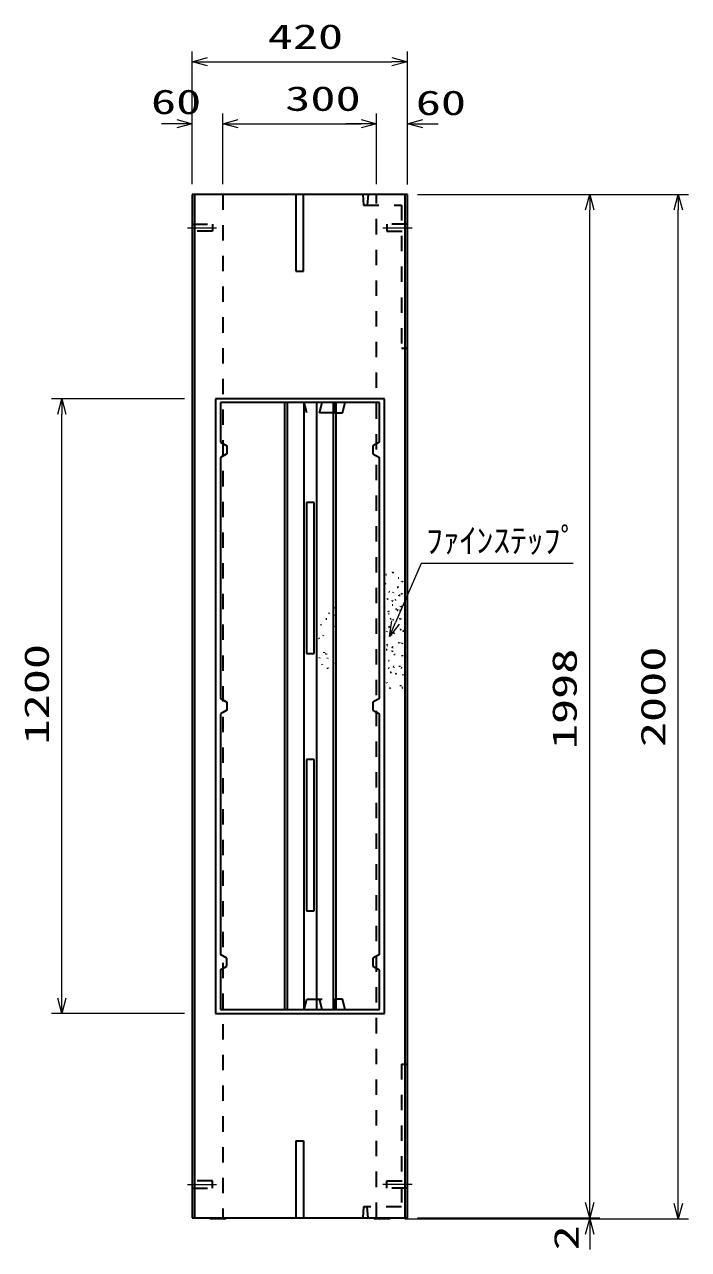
# Model space of a CAD drawing. Units: millimetres on the paper. Extents: x 0 to 842, y 1 to 595.
# Drawn here: x 371.6 to 436.4, y 300.2 to 419.8 of the extents above; entities that cross this region are included whole.
import ezdxf
from ezdxf.enums import TextEntityAlignment as Align

# ---------------------------------------------------------------- set-up
doc = ezdxf.new("R2010")
doc.units = ezdxf.units.MM
doc.linetypes.add('CHAIN', pattern=[18.5, 12, -1.5, 3.5, -1.5])
doc.linetypes.add('USER1', pattern=[3, 1.5, -1.5])
for name, color, linetype, lineweight in [('D-BMK（構造物基準線）', 2, 'CHAIN', 18), ('D-STR-DIM（寸法）', 7, 'Continuous', 13), ('D-STR-HTXT（旗上げ）', 7, 'Continuous', 13), ('D-STR（構造物）', 1, 'Continuous', 35)]:
    doc.layers.add(name, color=color, linetype=linetype, lineweight=lineweight)
doc.styles.add('ＭＳ ゴシック', font='')
doc.styles.get('ＭＳ ゴシック').set_extended_font_data('MS Gothic')

# ---------------------------------------------------------------- blocks, each defined once
blk = doc.blocks.new('_Open30@@SfigorgFlag@@4')
at = {"color": 7, "linetype": 'Continuous', "lineweight": 13}
for p, q in [((-1, 0.2679), (0, 0)), ((0, 0), (-1, -0.2679)), ((0, 0), (-1, 0))]:
    blk.add_line(p, q, dxfattribs=at)

msp = doc.modelspace()

# ---------------------------------------------------------------- linework, layer by layer
at = {"layer": 'D-BMK（構造物基準線）'}
for p, q in [((387.53, 399.972), (390.379, 399.972)), ((406.605, 399.972), (409.454, 399.972)), ((387.53, 306.572), (390.379, 306.572)), ((409.454, 306.572), (406.605, 306.572))]:
    msp.add_line(p, q, dxfattribs=at)
at = {"layer": 'D-STR-DIM（寸法）'}
for p, q in [((387.992, 411.119), (387.992, 417.169)), ((389.492, 416.169), (407.492, 416.169)), ((408.992, 411.149), (408.992, 417.169)), ((387.992, 404.222), (387.992, 411.119)), ((390.992, 404.222), (390.992, 411.119)), ((390.992, 404.274), (390.992, 411.119)), ((405.992, 404.222), (405.992, 411.119)), ((405.992, 404.222), (405.992, 411.119)), ((408.992, 404.192), (408.992, 411.119)), ((386.492, 410.119), (384.992, 410.119)), ((392.492, 410.119), (404.492, 410.119)), ((392.492, 410.119), (393.992, 410.119)), ((404.492, 410.119), (402.992, 410.119)), ((410.492, 410.119), (411.992, 410.119)), ((409.992, 403.222), (427.781, 403.222)), ((426.344, 403.222), (436.421, 403.222)), ((426.781, 304.822), (426.781, 401.722)), ((435.421, 304.722), (435.421, 401.722)), ((387.242, 383.272), (374.279, 383.272)), ((375.279, 324.772), (375.279, 381.772)), ((387.242, 323.272), (374.279, 323.272)), ((426.781, 304.822), (426.781, 306.322)), ((408.742, 303.222), (427.781, 303.222)), ((409.992, 303.322), (427.781, 303.322)), ((409.992, 303.322), (427.781, 303.322)), ((425.344, 303.222), (436.421, 303.222)), ((426.781, 301.722), (426.781, 300.222))]:
    msp.add_line(p, q, dxfattribs=at)
at = {"layer": 'D-STR-HTXT（旗上げ）'}
for p, q in [((410.335, 367.181), (407.836, 361.43)), ((425.165, 367.181), (410.335, 367.181))]:
    msp.add_line(p, q, dxfattribs=at)
at = {"layer": 'D-STR（構造物）'}
for p, q in [((408.992, 403.222), (387.992, 403.222)), ((387.992, 403.222), (387.992, 303.322)), ((388.242, 303.322), (388.242, 403.222)), ((398.117, 403.222), (398.117, 395.722)), ((398.867, 395.722), (398.867, 403.222)), ((408.742, 403.222), (408.742, 303.322)), ((408.992, 303.322), (408.992, 403.222)), ((398.117, 395.722), (398.867, 395.722)), ((406.762, 383.272), (390.262, 383.272)), ((390.262, 383.272), (390.262, 323.272)), ((402.136, 382.897), (390.762, 382.897)), ((390.762, 382.897), (390.762, 379.025)), ((397.018, 382.897), (397.018, 323.647)), ((397.268, 382.897), (397.268, 323.647)), ((398.887, 382.897), (398.887, 323.647)), ((400.137, 382.897), (400.137, 323.647)), ((401.757, 382.897), (401.757, 323.647)), ((401.886, 382.897), (401.927, 381.897)), ((402.916, 382.897), (401.886, 382.897)), ((402.007, 382.897), (402.007, 323.647)), ((402.664, 381.897), (402.916, 382.897)), ((406.262, 382.897), (402.916, 382.897)), ((406.262, 379.025), (406.262, 382.897)), ((406.762, 323.272), (406.762, 383.272)), ((401.927, 381.897), (402.664, 381.897)), ((390.762, 379.025), (391.391, 378.661)), ((391.391, 377.888), (390.762, 377.525)), ((391.391, 378.661), (391.391, 377.888)), ((406.262, 379.025), (405.633, 378.661)), ((405.633, 378.661), (405.633, 377.888)), ((405.633, 377.888), (406.262, 377.525)), ((390.762, 377.525), (390.762, 354.022)), ((406.262, 354.022), (406.262, 377.525)), ((399.887, 373.147), (399.137, 373.147)), ((399.137, 373.147), (399.137, 358.397)), ((399.887, 358.397), (399.887, 373.147)), ((406.895, 366.125), (406.967, 366.105)), ((407.52, 366.3), (407.577, 366.348)), ((407.577, 366.348), (407.626, 366.291)), ((406.78, 365.27), (406.833, 365.217)), ((406.833, 365.217), (406.886, 365.27)), ((408.079, 364.861), (408.007, 364.842)), ((408.06, 364.934), (408.079, 364.861)), ((408.096, 365.794), (408.171, 365.794)), ((408.443, 365.409), (408.496, 365.462)), ((408.496, 365.462), (408.549, 365.409)), ((407.044, 363.725), (406.982, 363.682)), ((407.044, 363.725), (407.087, 363.663)), ((407.261, 364.398), (407.187, 364.411)), ((407.478, 363.548), (407.539, 363.591)), ((407.539, 363.591), (407.582, 363.53)), ((407.599, 364.326), (407.625, 364.397)), ((407.808, 363.651), (407.876, 363.682)), ((408.196, 364.024), (408.209, 364.098)), ((408.209, 364.098), (408.283, 364.085)), ((408.391, 364.224), (408.453, 364.267)), ((408.453, 364.267), (408.496, 364.206)), ((401.359, 362.296), (401.378, 362.369)), ((401.831, 362.879), (401.778, 362.932)), ((401.831, 362.879), (401.884, 362.932)), ((407.173, 362.482), (407.16, 362.556)), ((407.586, 363.121), (407.512, 363.127)), ((407.93, 362.704), (407.882, 362.762)), ((408.041, 362.647), (407.98, 362.604)), ((408.084, 362.585), (408.041, 362.647)), ((408.333, 362.594), (408.259, 362.607)), ((408.32, 362.52), (408.333, 362.594)), ((408.324, 362.972), (408.361, 363.037)), ((408.361, 363.037), (408.426, 363)), ((400.571, 361.175), (400.577, 361.249)), ((401.049, 361.789), (401.124, 361.796)), ((401.806, 362.172), (401.871, 362.21)), ((407.155, 362.311), (407.23, 362.311)), ((407.398, 361.79), (407.326, 361.77)), ((407.561, 361.752), (407.622, 361.709)), ((407.622, 361.709), (407.579, 361.648)), ((408.242, 361.797), (408.316, 361.81)), ((408.316, 361.81), (408.329, 361.736)), ((400.789, 360.138), (400.821, 360.206)), ((401.825, 361.082), (401.857, 361.014)), ((407.004, 360.593), (406.967, 360.528)), ((407.168, 360.974), (407.24, 360.993)), ((407.24, 360.993), (407.221, 361.066)), ((407.427, 360.237), (407.414, 360.163)), ((407.682, 360.426), (407.62, 360.383)), ((407.682, 360.426), (407.725, 360.365)), ((408.372, 360.742), (408.298, 360.729)), ((408.385, 360.668), (408.372, 360.742)), ((408.614, 360.571), (408.552, 360.614)), ((408.571, 360.51), (408.614, 360.571)), ((400.42, 359.837), (400.367, 359.89)), ((407.007, 358.769), (406.932, 358.775)), ((406.995, 359.183), (407.052, 359.232)), ((407.052, 359.232), (407.004, 359.289)), ((407.561, 358.998), (407.489, 359.018)), ((407.542, 358.926), (407.561, 358.998)), ((408.122, 359.439), (408.184, 359.482)), ((408.184, 359.482), (408.227, 359.421)), ((408.475, 359.43), (408.462, 359.356)), ((399.137, 358.397), (399.887, 358.397)), ((400.427, 358.011), (400.402, 357.94)), ((400.882, 358.475), (400.862, 358.547)), ((401.066, 358.387), (401.001, 358.35)), ((401.066, 358.387), (401.103, 358.322)), ((401.19, 357.918), (401.243, 357.971)), ((407.155, 357.722), (407.23, 357.722)), ((407.541, 358.625), (407.468, 358.605)), ((407.56, 358.552), (407.541, 358.625)), ((407.727, 358.267), (407.785, 358.315)), ((407.785, 358.315), (407.736, 358.373)), ((408.481, 358.233), (408.474, 358.158)), ((400.647, 357.364), (400.678, 357.296)), ((401.17, 356.94), (401.227, 356.988)), ((401.227, 356.988), (401.275, 356.931)), ((401.806, 357.426), (401.825, 357.499)), ((407.215, 356.943), (407.147, 356.975)), ((407.322, 356.586), (407.397, 356.579)), ((407.397, 356.579), (407.391, 356.505)), ((407.667, 357.114), (407.595, 357.134)), ((407.667, 357.114), (407.648, 357.042)), ((407.891, 356.431), (407.833, 356.383)), ((407.843, 356.489), (407.891, 356.431)), ((408.252, 357.112), (408.258, 357.187)), ((408.448, 356.959), (408.4, 357.017)), ((406.952, 355.566), (407.005, 355.513)), ((408.358, 355.228), (408.364, 355.303)), ((408.58, 356.274), (408.587, 356.349)), ((390.762, 354.022), (391.391, 353.659)), ((390.762, 354.022), (391.391, 353.659)), ((406.262, 354.022), (405.633, 353.659)), ((407.253, 355.091), (407.321, 355.059)), ((407.321, 355.059), (407.289, 354.991)), ((408.497, 355.027), (408.554, 355.075)), ((408.554, 355.075), (408.506, 355.133)), ((391.391, 352.885), (390.762, 352.522)), ((391.391, 353.659), (391.391, 352.885)), ((391.391, 353.659), (391.391, 352.885)), ((405.633, 353.659), (405.633, 352.885)), ((405.633, 352.885), (406.262, 352.522)), ((390.762, 352.522), (390.762, 329.019)), ((406.262, 329.019), (406.262, 352.522)), ((399.887, 348.047), (399.137, 348.047)), ((399.137, 348.047), (399.137, 333.297)), ((399.887, 333.297), (399.887, 348.047)), ((399.137, 333.297), (399.887, 333.297)), ((391.391, 328.656), (390.762, 329.019)), ((406.262, 329.019), (405.633, 328.656)), ((390.762, 327.519), (391.391, 327.882)), ((391.391, 327.882), (391.391, 328.656)), ((405.633, 328.656), (405.633, 327.882)), ((405.633, 327.882), (406.262, 327.519)), ((390.762, 327.519), (390.762, 323.647)), ((406.262, 323.647), (406.262, 327.519)), ((401.927, 324.647), (401.886, 323.647)), ((402.664, 324.647), (401.927, 324.647)), ((402.916, 323.647), (402.664, 324.647)), ((390.262, 323.272), (406.762, 323.272)), ((390.762, 323.647), (402.136, 323.647)), ((401.886, 323.647), (402.916, 323.647)), ((402.916, 323.647), (406.262, 323.647)), ((398.117, 310.822), (398.117, 303.322)), ((398.117, 310.822), (398.867, 310.822)), ((398.867, 310.822), (398.867, 303.322)), ((387.992, 303.322), (408.992, 303.322)), ((389.742, 303.222), (389.642, 303.322)), ((391.242, 303.222), (389.742, 303.222)), ((391.242, 303.222), (391.342, 303.322)), ((405.742, 303.222), (405.642, 303.322)), ((407.242, 303.222), (405.742, 303.222)), ((407.242, 303.222), (407.342, 303.322))]:
    msp.add_line(p, q, dxfattribs=at)
at = {"layer": 'D-STR（構造物）', "linetype": 'USER1'}
for p, q in [((390.992, 403.222), (390.992, 303.322)), ((404.633, 403.222), (404.714, 402.172)), ((405.154, 403.222), (405.08, 402.172)), ((405.992, 303.322), (405.992, 403.222)), ((404.714, 402.172), (408.41, 402.172)), ((408.41, 402.172), (408.41, 388.222)), ((387.992, 400.322), (389.992, 400.322)), ((389.992, 399.622), (387.992, 399.622)), ((389.992, 400.322), (389.992, 399.622)), ((408.992, 400.322), (406.992, 400.322)), ((406.992, 400.322), (406.992, 399.622)), ((406.992, 399.622), (408.992, 399.622)), ((408.41, 388.222), (408.985, 388.222)), ((399.196, 381.897), (398.927, 382.898)), ((400.433, 381.897), (400.682, 382.897)), ((401.927, 381.897), (399.196, 381.897)), ((398.927, 323.646), (399.196, 324.647)), ((399.196, 324.647), (401.927, 324.647)), ((400.682, 323.647), (400.433, 324.647)), ((408.417, 318.322), (408.417, 304.372)), ((408.417, 318.322), (408.992, 318.322)), ((389.992, 306.922), (387.992, 306.922)), ((387.992, 306.222), (389.992, 306.222)), ((389.992, 306.222), (389.992, 306.922)), ((406.992, 306.922), (408.992, 306.922)), ((406.992, 306.222), (406.992, 306.922)), ((408.992, 306.222), (406.992, 306.222)), ((404.721, 304.372), (404.64, 303.322)), ((408.417, 304.372), (404.721, 304.372)), ((405.161, 303.322), (405.087, 304.372))]:
    msp.add_line(p, q, dxfattribs=at)

# ---------------------------------------------------------------- block references
at = {"layer": 'D-STR-DIM（寸法）', "xscale": 1.5, "yscale": 1.5}
for p, rotation in [((387.992, 416.169), 180), ((390.992, 410.119), 180), ((390.992, 410.119), 180), ((408.992, 410.119), 180), ((426.781, 403.222), 90), ((435.421, 403.222), 90), ((375.279, 383.272), 90), ((375.279, 323.272), 270), ((426.781, 303.322), 270), ((426.781, 303.322), 270), ((435.421, 303.222), 270), ((426.781, 303.222), 90)]:
    msp.add_blockref('_Open30@@SfigorgFlag@@4', p, dxfattribs=dict(at, rotation=rotation))
for p in [(408.992, 416.169), (387.992, 410.119), (405.992, 410.119), (405.992, 410.119)]:
    msp.add_blockref('_Open30@@SfigorgFlag@@4', p, dxfattribs=at)
at = {"layer": 'D-STR-HTXT（旗上げ）', "xscale": 1.5, "yscale": 1.5, "rotation": 246.50838}
msp.add_blockref('_Open30@@SfigorgFlag@@4', (407.238, 360.055), dxfattribs=at)

# ---------------------------------------------------------------- texts
at = {"layer": 'D-STR-DIM（寸法）', "style": 'ＭＳ ゴシック', "width": 1.5}
for s, p in [('420', (395.367, 416.706)), ('60', (383.978, 410.337)), ('300', (397.076, 410.656)), ('60', (409.812, 410.242))]:
    msp.add_text(s, height=2.405, dxfattribs=at).set_placement(p, align=Align.BOTTOM_LEFT)
for s, p in [('1200', (374.741, 349.522)), ('2000', (434.884, 349.264)), ('1998', (426.244, 349.064)), ('2', (426.419, 300.134))]:
    msp.add_text(s, height=2.405, rotation=90, dxfattribs=at).set_placement(p, align=Align.BOTTOM_LEFT)
at = {"layer": 'D-STR-HTXT（旗上げ）', "style": 'ＭＳ ゴシック'}
msp.add_text('ﾌｧｲﾝｽﾃｯﾌﾟ', height=2.405, dxfattribs=at).set_placement((410.815, 367.505), align=Align.BOTTOM_LEFT)

doc.saveas('drawing.dxf')
